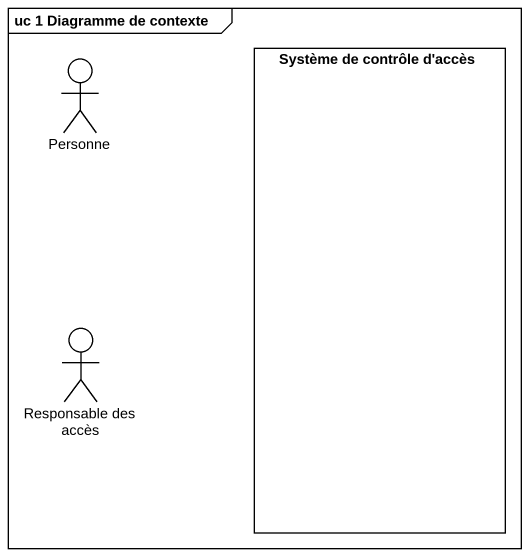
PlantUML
@startuml
mainframe uc 1 Diagramme de contexte
actor Personne
rectangle "Système de contrôle d'accès" as Système_de_contrôle_d_accès
actor "Responsable des accès" as Responsable_des_accès
@enduml
